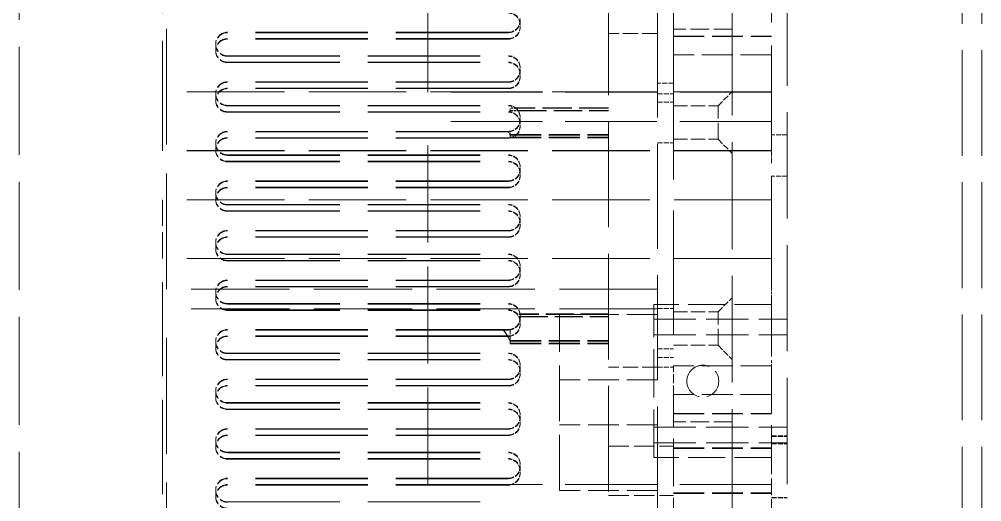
# Model space of a CAD drawing. Header units: millimetres. Extents: x 0 to 5945, y 0 to 4205.
# Drawn here: x 1811.3 to 1909.3, y 2492.9 to 2542 of the extents above; entities that cross this region are included whole.
import ezdxf

# ---------------------------------------------------------------- set-up
doc = ezdxf.new("R2010")
doc.units = ezdxf.units.MM
doc.header["$LTSCALE"] = 5
doc.linetypes.add('DASHED', pattern=[0.2067, 0.1654, -0.0413])
doc.layers.add('가려진 것(ISO)', color=2, linetype='DASHED', lineweight=18)

msp = doc.modelspace()

# ---------------------------------------------------------------- linework, layer by layer
at = {"layer": '가려진 것(ISO)', "ltscale": 13.033951}
for p, q in [((1907.276, 2366.457), (1907.276, 2824.457)), ((1909.276, 2366.457), (1909.276, 2824.457))]:
    msp.add_line(p, q, dxfattribs=at)
at = {"layer": '가려진 것(ISO)', "ltscale": 13.159168}
msp.add_line((1883.876, 2369.006), (1883.876, 2777.006), dxfattribs=at)
at = {"layer": '가려진 것(ISO)', "ltscale": 13.094662}
msp.add_line((1889.476, 2776.152), (1889.476, 2370.152), dxfattribs=at)
at = {"layer": '가려진 것(ISO)', "ltscale": 12.950622}
msp.add_line((1876.276, 2358.007), (1876.276, 2772.925), dxfattribs=at)
at = {"layer": '가려진 것(ISO)', "ltscale": 13.304306}
msp.add_line((1811.276, 2690.457), (1811.276, 2470.457), dxfattribs=at)
at = {"layer": '가려진 것(ISO)', "ltscale": 14.271892}
for p, q in [((1826.276, 2514.507), (1826.276, 2573.507)), ((1826.276, 2453.507), (1826.276, 2512.507))]:
    msp.add_line(p, q, dxfattribs=at)
at = {"layer": '가려진 것(ISO)', "ltscale": 11.933301}
for p, q in [((1852.876, 2534.625), (1852.876, 2571.624)), ((1852.876, 2494.625), (1852.876, 2531.624))]:
    msp.add_line(p, q, dxfattribs=at)
at = {"layer": '가려진 것(ISO)', "ltscale": 13.030156}
msp.add_line((1871.276, 2572.006), (1871.276, 2370.006), dxfattribs=at)
at = {"layer": '가려진 것(ISO)', "ltscale": 13.546073}
msp.add_line((1825.876, 2528.645), (1825.876, 2570.645), dxfattribs=at)
at = {"layer": '가려진 것(ISO)', "ltscale": 12.67056}
msp.add_line((1887.876, 2565.356), (1887.876, 2512.976), dxfattribs=at)
at = {"layer": '가려진 것(ISO)', "ltscale": 5.866061}
for p, q in [((1877.876, 2538.398), (1877.876, 2553.797)), ((1877.876, 2488.398), (1877.876, 2503.797))]:
    msp.add_line(p, q, dxfattribs=at)
at = {"layer": '가려진 것(ISO)', "ltscale": 0.095135}
for p, q in [((1862.276, 2541.906), (1862.276, 2542.156)), ((1862.276, 2541.256), (1862.276, 2541.506)), ((1862.276, 2536.856), (1862.276, 2537.106)), ((1862.276, 2536.206), (1862.276, 2536.456)), ((1862.276, 2531.806), (1862.276, 2532.056)), ((1862.276, 2531.156), (1862.276, 2531.406)), ((1862.276, 2526.756), (1862.276, 2527.006)), ((1862.276, 2526.106), (1862.276, 2526.356)), ((1862.276, 2521.706), (1862.276, 2521.956)), ((1862.276, 2521.056), (1862.276, 2521.306)), ((1862.276, 2516.656), (1862.276, 2516.906)), ((1862.276, 2516.006), (1862.276, 2516.256)), ((1862.276, 2511.606), (1862.276, 2511.856)), ((1862.276, 2510.956), (1862.276, 2511.206)), ((1862.276, 2506.556), (1862.276, 2506.806)), ((1862.276, 2505.906), (1862.276, 2506.156)), ((1862.276, 2501.506), (1862.276, 2501.756)), ((1862.276, 2500.856), (1862.276, 2501.106)), ((1862.276, 2496.456), (1862.276, 2496.706)), ((1862.276, 2495.806), (1862.276, 2496.056))]:
    msp.add_line(p, q, dxfattribs=at)
at = {"layer": '가려진 것(ISO)', "ltscale": 0.268471}
msp.add_line((1887.866, 2541.706), (1887.866, 2542.411), dxfattribs=at)
at = {"layer": '가려진 것(ISO)', "ltscale": 0.018678}
for p, q in [((1862.276, 2541.857), (1862.276, 2541.906)), ((1862.276, 2541.207), (1862.276, 2541.256)), ((1862.276, 2536.807), (1862.276, 2536.856)), ((1862.276, 2536.157), (1862.276, 2536.206)), ((1862.276, 2531.757), (1862.276, 2531.806)), ((1862.276, 2531.107), (1862.276, 2531.156)), ((1862.276, 2526.707), (1862.276, 2526.756)), ((1862.276, 2526.057), (1862.276, 2526.106)), ((1862.276, 2521.657), (1862.276, 2521.706)), ((1862.276, 2521.007), (1862.276, 2521.056)), ((1862.276, 2516.607), (1862.276, 2516.656)), ((1862.276, 2515.957), (1862.276, 2516.006)), ((1862.276, 2511.557), (1862.276, 2511.606)), ((1862.276, 2510.907), (1862.276, 2510.956)), ((1862.276, 2506.507), (1862.276, 2506.556)), ((1862.276, 2505.857), (1862.276, 2505.906)), ((1862.276, 2501.457), (1862.276, 2501.506)), ((1862.276, 2500.807), (1862.276, 2500.856)), ((1862.276, 2496.407), (1862.276, 2496.456)), ((1862.276, 2495.757), (1862.276, 2495.806))]:
    msp.add_line(p, q, dxfattribs=at)
at = {"layer": '가려진 것(ISO)', "ltscale": 0.003709}
for p, q in [((1887.876, 2541.706), (1887.866, 2541.706)), ((1887.876, 2539.343), (1887.866, 2539.343)), ((1887.876, 2539.343), (1887.866, 2539.343)), ((1887.876, 2539.307), (1887.866, 2539.307)), ((1887.876, 2539.294), (1887.866, 2539.294)), ((1887.876, 2538.614), (1887.866, 2538.614)), ((1887.876, 2536.636), (1887.866, 2536.636)), ((1887.876, 2536.187), (1887.866, 2536.187)), ((1887.876, 2536.139), (1887.866, 2536.139)), ((1887.876, 2536.139), (1887.866, 2536.139)), ((1887.876, 2535.943), (1887.866, 2535.943)), ((1887.876, 2535.329), (1887.866, 2535.329)), ((1887.876, 2534.664), (1887.866, 2534.664)), ((1887.876, 2532.375), (1887.866, 2532.375)), ((1887.876, 2532.374), (1887.866, 2532.374)), ((1887.876, 2531.71), (1887.866, 2531.71)), ((1887.876, 2531.709), (1887.866, 2531.709)), ((1887.876, 2530.758), (1887.866, 2530.758)), ((1887.876, 2530.757), (1887.866, 2530.757)), ((1887.876, 2530.093), (1887.866, 2530.093)), ((1887.876, 2530.093), (1887.866, 2530.093)), ((1887.876, 2530.093), (1887.866, 2530.093)), ((1887.876, 2530.092), (1887.866, 2530.092)), ((1887.876, 2528.55), (1887.866, 2528.55)), ((1887.876, 2528.419), (1887.866, 2528.419)), ((1887.876, 2528.302), (1887.866, 2528.302)), ((1887.876, 2528.294), (1887.866, 2528.294)), ((1887.876, 2528.12), (1887.866, 2528.12)), ((1887.876, 2528.058), (1887.866, 2528.058)), ((1887.876, 2527.601), (1887.866, 2527.601)), ((1887.876, 2527.366), (1887.866, 2527.366)), ((1887.876, 2524.559), (1887.866, 2524.559)), ((1887.876, 2524.557), (1887.866, 2524.557)), ((1887.876, 2523.894), (1887.866, 2523.894)), ((1887.876, 2523.894), (1887.866, 2523.894)), ((1887.876, 2523.893), (1887.866, 2523.893)), ((1887.876, 2523.893), (1887.866, 2523.893)), ((1887.876, 2522.35), (1887.866, 2522.35)), ((1887.876, 2522.22), (1887.866, 2522.22)), ((1887.876, 2522.103), (1887.866, 2522.103)), ((1887.876, 2522.095), (1887.866, 2522.095)), ((1887.876, 2521.921), (1887.866, 2521.921)), ((1887.876, 2521.859), (1887.866, 2521.859)), ((1887.876, 2521.402), (1887.866, 2521.402)), ((1887.876, 2521.166), (1887.866, 2521.166)), ((1887.876, 2520.79), (1887.866, 2520.79)), ((1887.876, 2520.191), (1887.866, 2520.191)), ((1887.876, 2520.097), (1887.866, 2520.097)), ((1887.876, 2517.062), (1887.866, 2517.062)), ((1887.876, 2516.969), (1887.866, 2516.969)), ((1887.876, 2516.369), (1887.866, 2516.369)), ((1887.876, 2516.178), (1887.866, 2516.178)), ((1887.876, 2515.505), (1887.866, 2515.505)), ((1887.876, 2515.052), (1887.866, 2515.052)), ((1887.876, 2514.87), (1887.866, 2514.87)), ((1887.876, 2514.494), (1887.866, 2514.494)), ((1887.876, 2514.101), (1887.866, 2514.101)), ((1887.876, 2513.675), (1887.866, 2513.675)), ((1887.876, 2513.326), (1887.866, 2513.326)), ((1887.876, 2513.144), (1887.866, 2513.144)), ((1887.876, 2512.689), (1887.866, 2512.689)), ((1887.876, 2511.988), (1887.866, 2511.988)), ((1887.876, 2511.516), (1887.866, 2511.516)), ((1887.876, 2511.514), (1887.866, 2511.514)), ((1887.876, 2510.851), (1887.866, 2510.851)), ((1887.876, 2510.851), (1887.866, 2510.851)), ((1887.876, 2510.85), (1887.866, 2510.85)), ((1887.876, 2510.85), (1887.866, 2510.85)), ((1887.876, 2510.089), (1887.866, 2510.089)), ((1887.876, 2509.424), (1887.866, 2509.424)), ((1887.876, 2509.364), (1887.866, 2509.364)), ((1887.876, 2509.08), (1887.866, 2509.08)), ((1887.876, 2508.508), (1887.866, 2508.508)), ((1887.876, 2508.387), (1887.866, 2508.387)), ((1887.876, 2507.645), (1887.866, 2507.645)), ((1887.876, 2507.249), (1887.866, 2507.249)), ((1887.876, 2507.248), (1887.866, 2507.248)), ((1887.876, 2506.584), (1887.866, 2506.584)), ((1887.876, 2506.583), (1887.866, 2506.583)), ((1887.876, 2504.695), (1887.866, 2504.695)), ((1887.876, 2504.326), (1887.866, 2504.326)), ((1887.876, 2503.999), (1887.866, 2503.999)), ((1887.876, 2503.306), (1887.866, 2503.306))]:
    msp.add_line(p, q, dxfattribs=at)
at = {"layer": '가려진 것(ISO)', "ltscale": 13.836478}
for p, q in [((1861.076, 2540.706), (1832.476, 2540.706)), ((1861.076, 2540.657), (1832.476, 2540.657)), ((1861.076, 2540.056), (1832.476, 2540.056)), ((1861.076, 2540.007), (1832.476, 2540.007)), ((1832.476, 2538.306), (1861.076, 2538.306)), ((1832.476, 2538.257), (1861.076, 2538.257)), ((1832.476, 2537.656), (1861.076, 2537.656)), ((1832.476, 2537.607), (1861.076, 2537.607)), ((1861.076, 2535.656), (1832.476, 2535.656)), ((1861.076, 2535.607), (1832.476, 2535.607)), ((1861.076, 2535.006), (1832.476, 2535.006)), ((1861.076, 2534.957), (1832.476, 2534.957)), ((1832.476, 2533.256), (1861.076, 2533.256)), ((1832.476, 2533.207), (1861.076, 2533.207)), ((1832.476, 2532.606), (1861.076, 2532.606)), ((1832.476, 2532.557), (1861.076, 2532.557)), ((1861.076, 2530.606), (1832.476, 2530.606)), ((1861.076, 2530.557), (1832.476, 2530.557)), ((1861.076, 2529.956), (1832.476, 2529.956)), ((1861.076, 2529.907), (1832.476, 2529.907)), ((1832.476, 2528.206), (1861.076, 2528.206)), ((1832.476, 2528.157), (1861.076, 2528.157)), ((1832.476, 2527.556), (1861.076, 2527.556)), ((1832.476, 2527.507), (1861.076, 2527.507)), ((1861.076, 2525.556), (1832.476, 2525.556)), ((1861.076, 2525.507), (1832.476, 2525.507)), ((1861.076, 2524.906), (1832.476, 2524.906)), ((1861.076, 2524.857), (1832.476, 2524.857)), ((1832.476, 2523.156), (1861.076, 2523.156)), ((1832.476, 2523.107), (1861.076, 2523.107)), ((1832.476, 2522.506), (1861.076, 2522.506)), ((1832.476, 2522.457), (1861.076, 2522.457)), ((1861.076, 2520.506), (1832.476, 2520.506)), ((1861.076, 2520.457), (1832.476, 2520.457)), ((1861.076, 2519.856), (1832.476, 2519.856)), ((1861.076, 2519.807), (1832.476, 2519.807)), ((1832.476, 2518.106), (1861.076, 2518.106)), ((1832.476, 2518.057), (1861.076, 2518.057)), ((1832.476, 2517.456), (1861.076, 2517.456)), ((1832.476, 2517.407), (1861.076, 2517.407)), ((1861.076, 2515.456), (1832.476, 2515.456)), ((1861.076, 2515.407), (1832.476, 2515.407)), ((1861.076, 2514.806), (1832.476, 2514.806)), ((1861.076, 2514.757), (1832.476, 2514.757)), ((1832.476, 2513.056), (1861.076, 2513.056)), ((1832.476, 2513.007), (1861.076, 2513.007)), ((1832.476, 2512.406), (1861.076, 2512.406)), ((1832.476, 2512.357), (1861.076, 2512.357)), ((1861.076, 2510.406), (1832.476, 2510.406)), ((1861.076, 2510.357), (1832.476, 2510.357)), ((1861.076, 2509.756), (1832.476, 2509.756)), ((1861.076, 2509.707), (1832.476, 2509.707)), ((1832.476, 2508.006), (1861.076, 2508.006)), ((1832.476, 2507.957), (1861.076, 2507.957)), ((1832.476, 2507.356), (1861.076, 2507.356)), ((1832.476, 2507.307), (1861.076, 2507.307)), ((1861.076, 2505.356), (1832.476, 2505.356)), ((1861.076, 2505.307), (1832.476, 2505.307)), ((1861.076, 2504.706), (1832.476, 2504.706)), ((1861.076, 2504.657), (1832.476, 2504.657)), ((1832.476, 2502.956), (1861.076, 2502.956)), ((1832.476, 2502.907), (1861.076, 2502.907)), ((1832.476, 2502.306), (1861.076, 2502.306)), ((1832.476, 2502.257), (1861.076, 2502.257)), ((1861.076, 2500.306), (1832.476, 2500.306)), ((1861.076, 2500.257), (1832.476, 2500.257)), ((1861.076, 2499.656), (1832.476, 2499.656)), ((1861.076, 2499.607), (1832.476, 2499.607)), ((1832.476, 2497.906), (1861.076, 2497.906)), ((1832.476, 2497.857), (1861.076, 2497.857)), ((1832.476, 2497.256), (1861.076, 2497.256)), ((1832.476, 2497.207), (1861.076, 2497.207)), ((1861.076, 2495.256), (1832.476, 2495.256)), ((1861.076, 2495.207), (1832.476, 2495.207)), ((1861.076, 2494.606), (1832.476, 2494.606)), ((1861.076, 2494.557), (1832.476, 2494.557)), ((1832.476, 2492.856), (1861.076, 2492.856))]:
    msp.add_line(p, q, dxfattribs=at)
at = {"layer": '가려진 것(ISO)', "ltscale": 1.904597}
for p, q in [((1876.276, 2540.565), (1871.276, 2540.565)), ((1876.276, 2540.565), (1871.276, 2540.565)), ((1876.276, 2540.564), (1871.276, 2540.564)), ((1876.276, 2506.564), (1871.276, 2506.564)), ((1876.276, 2506.564), (1871.276, 2506.564)), ((1876.276, 2506.564), (1871.276, 2506.564))]:
    msp.add_line(p, q, dxfattribs=at)
at = {"layer": '가려진 것(ISO)', "ltscale": 2.285536}
for p, q in [((1883.876, 2541.006), (1877.876, 2541.006)), ((1883.876, 2541.006), (1877.876, 2541.006)), ((1883.876, 2541.006), (1877.876, 2541.006)), ((1883.876, 2501.006), (1877.876, 2501.006)), ((1883.876, 2501.006), (1877.876, 2501.006)), ((1883.876, 2501.006), (1877.876, 2501.006))]:
    msp.add_line(p, q, dxfattribs=at)
at = {"layer": '가려진 것(ISO)', "ltscale": 3.809293}
for p, q in [((1877.876, 2540.316), (1887.876, 2540.316)), ((1877.876, 2540.266), (1887.876, 2540.266)), ((1887.876, 2538.398), (1877.876, 2538.398)), ((1887.876, 2538.393), (1877.876, 2538.393)), ((1861.276, 2530.277), (1871.276, 2530.277)), ((1861.276, 2530.228), (1871.276, 2530.228)), ((1861.276, 2530.006), (1871.276, 2530.006)), ((1861.276, 2529.957), (1871.276, 2529.957)), ((1876.276, 2511.956), (1866.276, 2511.956)), ((1861.276, 2509.277), (1871.276, 2509.277)), ((1861.276, 2509.228), (1871.276, 2509.228)), ((1861.276, 2509.006), (1871.276, 2509.006)), ((1861.276, 2508.957), (1871.276, 2508.957)), ((1887.876, 2506.697), (1877.876, 2506.697)), ((1887.876, 2506.696), (1877.876, 2506.696)), ((1876.276, 2505.271), (1866.276, 2505.271)), ((1887.876, 2503.797), (1877.876, 2503.797)), ((1887.876, 2503.796), (1877.876, 2503.796)), ((1887.876, 2503.796), (1877.876, 2503.796)), ((1887.876, 2503.792), (1877.876, 2503.792)), ((1877.876, 2501.856), (1887.876, 2501.856)), ((1877.876, 2501.806), (1887.876, 2501.806)), ((1876.276, 2500.691), (1866.276, 2500.691)), ((1877.876, 2498.344), (1887.876, 2498.344)), ((1877.876, 2498.294), (1887.876, 2498.294)), ((1876.276, 2494.007), (1866.276, 2494.007)), ((1877.876, 2493.765), (1887.876, 2493.765)), ((1877.876, 2493.715), (1887.876, 2493.715))]:
    msp.add_line(p, q, dxfattribs=at)
at = {"layer": '가려진 것(ISO)', "ltscale": 0.013497}
msp.add_line((1887.866, 2539.307), (1887.866, 2539.343), dxfattribs=at)
at = {"layer": '가려진 것(ISO)', "ltscale": 6.856503}
msp.add_line((1877.876, 2538.393), (1877.876, 2538.398), dxfattribs=at)
at = {"layer": '가려진 것(ISO)', "ltscale": 15.334304}
msp.add_line((1877.876, 2538.393), (1877.876, 2506.697), dxfattribs=at)
at = {"layer": '가려진 것(ISO)', "ltscale": 0.609403}
for p, q in [((1877.876, 2535.507), (1876.276, 2535.507)), ((1877.876, 2535.507), (1876.276, 2535.507)), ((1877.876, 2535.506), (1876.276, 2535.506)), ((1876.276, 2534.445), (1877.876, 2534.445)), ((1876.276, 2534.445), (1877.876, 2534.445)), ((1876.276, 2533.569), (1877.876, 2533.569)), ((1876.276, 2533.568), (1877.876, 2533.568)), ((1876.276, 2529.446), (1877.876, 2529.446)), ((1876.276, 2529.445), (1877.876, 2529.445)), ((1889.476, 2530.25), (1887.876, 2530.25)), ((1889.476, 2526.05), (1887.876, 2526.05)), ((1876.276, 2512.568), (1877.876, 2512.568)), ((1876.276, 2512.567), (1877.876, 2512.567)), ((1876.276, 2508.445), (1877.876, 2508.445)), ((1876.276, 2508.445), (1877.876, 2508.445)), ((1876.276, 2508.444), (1877.876, 2508.444)), ((1876.276, 2507.568), (1877.876, 2507.568)), ((1876.276, 2507.568), (1877.876, 2507.568)), ((1876.276, 2506.564), (1877.876, 2506.564)), ((1876.276, 2506.564), (1877.876, 2506.564)), ((1876.276, 2506.564), (1877.876, 2506.564)), ((1887.876, 2499.568), (1889.476, 2499.568)), ((1887.876, 2499.564), (1889.476, 2499.564)), ((1887.876, 2499.545), (1889.476, 2499.545)), ((1887.876, 2499.541), (1889.476, 2499.541)), ((1887.876, 2499.518), (1889.476, 2499.518)), ((1887.876, 2499.514), (1889.476, 2499.514)), ((1887.876, 2498.805), (1889.476, 2498.805)), ((1887.876, 2498.755), (1889.476, 2498.755)), ((1887.876, 2493.305), (1889.476, 2493.305)), ((1887.876, 2493.255), (1889.476, 2493.255))]:
    msp.add_line(p, q, dxfattribs=at)
at = {"layer": '가려진 것(ISO)', "ltscale": 0.302429}
msp.add_line((1887.866, 2536.139), (1887.866, 2536.139), dxfattribs=at)
at = {"layer": '가려진 것(ISO)', "ltscale": 0.253036}
for p, q in [((1887.866, 2534.664), (1887.866, 2535.329)), ((1887.866, 2531.71), (1887.866, 2532.375))]:
    msp.add_line(p, q, dxfattribs=at)
at = {"layer": '가려진 것(ISO)', "ltscale": 11.998065}
for p, q in [((1887.876, 2534.626), (1825.876, 2534.626)), ((1887.876, 2528.645), (1825.876, 2528.645)), ((1887.876, 2528.628), (1825.876, 2528.628)), ((1887.876, 2523.643), (1825.876, 2523.643)), ((1887.876, 2523.626), (1825.876, 2523.626)), ((1887.876, 2517.645), (1825.876, 2517.645))]:
    msp.add_line(p, q, dxfattribs=at)
at = {"layer": '가려진 것(ISO)', "ltscale": 11.288502}
for p, q in [((1887.876, 2534.625), (1852.876, 2534.625)), ((1887.876, 2534.619), (1852.876, 2534.619)), ((1887.876, 2534.619), (1852.876, 2534.619)), ((1887.876, 2534.612), (1852.876, 2534.612)), ((1887.876, 2534.612), (1852.876, 2534.612)), ((1887.876, 2534.606), (1852.876, 2534.606)), ((1887.876, 2534.606), (1852.876, 2534.606)), ((1887.876, 2534.6), (1852.876, 2534.6)), ((1887.876, 2531.624), (1852.876, 2531.624)), ((1887.876, 2531.618), (1852.876, 2531.618)), ((1887.876, 2531.618), (1852.876, 2531.618)), ((1887.876, 2531.612), (1852.876, 2531.612)), ((1887.876, 2531.611), (1852.876, 2531.611)), ((1887.876, 2531.605), (1852.876, 2531.605)), ((1887.876, 2531.605), (1852.876, 2531.605)), ((1887.876, 2531.599), (1852.876, 2531.599)), ((1887.876, 2494.625), (1852.876, 2494.625)), ((1887.876, 2494.619), (1852.876, 2494.619)), ((1887.876, 2494.619), (1852.876, 2494.619)), ((1887.876, 2494.612), (1852.876, 2494.612)), ((1887.876, 2494.612), (1852.876, 2494.612)), ((1887.876, 2494.606), (1852.876, 2494.606)), ((1887.876, 2494.606), (1852.876, 2494.606)), ((1887.876, 2494.6), (1852.876, 2494.6))]:
    msp.add_line(p, q, dxfattribs=at)
at = {"layer": '가려진 것(ISO)', "ltscale": 7.618649}
for p, q in [((1852.876, 2534.619), (1852.876, 2534.625)), ((1852.876, 2534.612), (1852.876, 2534.619)), ((1852.876, 2534.606), (1852.876, 2534.612)), ((1852.876, 2534.6), (1852.876, 2534.606)), ((1852.876, 2494.619), (1852.876, 2494.625)), ((1852.876, 2494.612), (1852.876, 2494.619)), ((1852.876, 2494.606), (1852.876, 2494.612)), ((1852.876, 2494.6), (1852.876, 2494.606))]:
    msp.add_line(p, q, dxfattribs=at)
at = {"layer": '가려진 것(ISO)', "ltscale": 1.66449e-05}
for p, q in [((1852.876, 2534.619), (1852.876, 2534.619)), ((1852.876, 2534.612), (1852.876, 2534.612)), ((1852.876, 2534.606), (1852.876, 2534.606)), ((1852.876, 2494.619), (1852.876, 2494.619)), ((1852.876, 2494.612), (1852.876, 2494.612)), ((1852.876, 2494.606), (1852.876, 2494.606))]:
    msp.add_line(p, q, dxfattribs=at)
at = {"layer": '가려진 것(ISO)', "ltscale": 0.781058}
for p, q in [((1882.426, 2533.206), (1883.876, 2534.656)), ((1882.426, 2533.206), (1883.876, 2534.656)), ((1882.426, 2533.206), (1883.876, 2534.656)), ((1882.426, 2529.806), (1883.876, 2528.356)), ((1882.426, 2529.806), (1883.876, 2528.356)), ((1882.426, 2529.806), (1883.876, 2528.356)), ((1882.426, 2512.206), (1883.876, 2513.656)), ((1882.426, 2512.206), (1883.876, 2513.656)), ((1882.426, 2512.206), (1883.876, 2513.656)), ((1882.426, 2508.806), (1883.876, 2507.356)), ((1882.426, 2508.806), (1883.876, 2507.356)), ((1882.426, 2508.806), (1883.876, 2507.356))]:
    msp.add_line(p, q, dxfattribs=at)
at = {"layer": '가려진 것(ISO)', "ltscale": 1.188406}
for p, q in [((1887.866, 2534.663), (1887.866, 2534.664)), ((1887.866, 2531.709), (1887.866, 2531.71))]:
    msp.add_line(p, q, dxfattribs=at)
at = {"layer": '가려진 것(ISO)', "ltscale": 0.060065}
for p, q in [((1861.195, 2532.6), (1861.276, 2532.736)), ((1861.195, 2532.551), (1861.276, 2532.687))]:
    msp.add_line(p, q, dxfattribs=at)
at = {"layer": '가려진 것(ISO)', "ltscale": 0.202995}
for p, q in [((1861.81, 2533.006), (1861.276, 2533.006)), ((1861.81, 2532.957), (1861.276, 2532.957))]:
    msp.add_line(p, q, dxfattribs=at)
at = {"layer": '가려진 것(ISO)', "ltscale": 0.436399}
msp.add_line((1861.276, 2532.59), (1861.276, 2533.006), dxfattribs=at)
at = {"layer": '가려진 것(ISO)', "ltscale": 0.300492}
for p, q in [((1861.276, 2532.736), (1862.066, 2532.736)), ((1861.276, 2532.687), (1862.066, 2532.687))]:
    msp.add_line(p, q, dxfattribs=at)
at = {"layer": '가려진 것(ISO)', "ltscale": 0.027766}
msp.add_line((1861.276, 2532.54), (1861.276, 2532.59), dxfattribs=at)
at = {"layer": '가려진 것(ISO)', "ltscale": 3.606198}
for p, q in [((1871.276, 2533.006), (1861.81, 2533.006)), ((1871.276, 2532.957), (1861.81, 2532.957))]:
    msp.add_line(p, q, dxfattribs=at)
at = {"layer": '가려진 것(ISO)', "ltscale": 3.508702}
for p, q in [((1862.066, 2532.736), (1871.276, 2532.736)), ((1862.066, 2532.687), (1871.276, 2532.687))]:
    msp.add_line(p, q, dxfattribs=at)
at = {"layer": '가려진 것(ISO)', "ltscale": 1.733174}
for p, q in [((1877.876, 2533.206), (1882.426, 2533.206)), ((1877.876, 2533.206), (1882.426, 2533.206)), ((1877.876, 2533.206), (1882.426, 2533.206)), ((1877.876, 2529.806), (1882.426, 2529.806)), ((1877.876, 2529.806), (1882.426, 2529.806)), ((1877.876, 2529.806), (1882.426, 2529.806)), ((1877.876, 2512.206), (1882.426, 2512.206)), ((1877.876, 2512.206), (1882.426, 2512.206)), ((1877.876, 2512.206), (1882.426, 2512.206)), ((1877.876, 2508.806), (1882.426, 2508.806)), ((1877.876, 2508.806), (1882.426, 2508.806)), ((1877.876, 2508.806), (1882.426, 2508.806))]:
    msp.add_line(p, q, dxfattribs=at)
at = {"layer": '가려진 것(ISO)', "ltscale": 2.034385}
for p, q in [((1882.426, 2529.806), (1882.426, 2533.206)), ((1882.426, 2508.806), (1882.426, 2512.206))]:
    msp.add_line(p, q, dxfattribs=at)
at = {"layer": '가려진 것(ISO)', "ltscale": 0.146336}
for p, q in [((1861.078, 2530.606), (1861.276, 2530.277)), ((1861.078, 2530.557), (1861.276, 2530.228))]:
    msp.add_line(p, q, dxfattribs=at)
at = {"layer": '가려진 것(ISO)', "ltscale": 0.537716}
msp.add_line((1861.276, 2530.006), (1861.276, 2530.623), dxfattribs=at)
at = {"layer": '가려진 것(ISO)', "ltscale": 0.504629}
for p, q in [((1887.866, 2529.433), (1887.866, 2530.758)), ((1887.866, 2523.234), (1887.866, 2524.559))]:
    msp.add_line(p, q, dxfattribs=at)
at = {"layer": '가려진 것(ISO)', "ltscale": 0.146796}
for p, q in [((1861.276, 2529.957), (1861.276, 2530.006)), ((1861.276, 2508.957), (1861.276, 2509.006))]:
    msp.add_line(p, q, dxfattribs=at)
at = {"layer": '가려진 것(ISO)', "ltscale": 0.015607}
for p, q in [((1882.426, 2529.806), (1882.426, 2529.806)), ((1882.426, 2508.806), (1882.426, 2508.806))]:
    msp.add_line(p, q, dxfattribs=at)
at = {"layer": '가려진 것(ISO)', "ltscale": 13.546129}
msp.add_line((1825.876, 2528.628), (1825.876, 2528.645), dxfattribs=at)
at = {"layer": '가려진 것(ISO)', "ltscale": 3.232224}
msp.add_line((1825.876, 2517.645), (1825.876, 2523.643), dxfattribs=at)
at = {"layer": '가려진 것(ISO)', "ltscale": 11.610933}
msp.add_line((1825.876, 2481.645), (1825.876, 2517.645), dxfattribs=at)
at = {"layer": '가려진 것(ISO)', "ltscale": 2.009916}
for p, q in [((1887.866, 2514.494), (1887.866, 2516.178)), ((1887.866, 2511.988), (1887.866, 2513.675))]:
    msp.add_line(p, q, dxfattribs=at)
at = {"layer": '가려진 것(ISO)', "ltscale": 12.094824}
for p, q in [((1876.276, 2514.507), (1826.276, 2514.507)), ((1876.276, 2512.507), (1826.276, 2512.507))]:
    msp.add_line(p, q, dxfattribs=at)
at = {"layer": '가려진 것(ISO)', "ltscale": 0.31169}
msp.add_line((1887.866, 2513.675), (1887.866, 2514.494), dxfattribs=at)
at = {"layer": '가려진 것(ISO)', "ltscale": 4.571172}
for p, q in [((1887.876, 2512.976), (1875.876, 2512.976)), ((1887.876, 2512.971), (1875.876, 2512.971)), ((1887.876, 2497.357), (1875.876, 2497.357)), ((1887.876, 2497.352), (1875.876, 2497.352))]:
    msp.add_line(p, q, dxfattribs=at)
at = {"layer": '가려진 것(ISO)', "ltscale": 0.013309}
for p, q in [((1875.876, 2512.941), (1875.876, 2512.976)), ((1887.876, 2512.976), (1887.876, 2512.941))]:
    msp.add_line(p, q, dxfattribs=at)
at = {"layer": '가려진 것(ISO)', "ltscale": 5.936498}
for p, q in [((1875.876, 2497.357), (1875.876, 2512.941)), ((1887.876, 2512.941), (1887.876, 2497.357))]:
    msp.add_line(p, q, dxfattribs=at)
at = {"layer": '가려진 것(ISO)', "ltscale": 0.112719}
for p, q in [((1862.267, 2512.006), (1861.971, 2512.006)), ((1862.267, 2511.957), (1861.971, 2511.957))]:
    msp.add_line(p, q, dxfattribs=at)
at = {"layer": '가려진 것(ISO)', "ltscale": 3.431939}
for p, q in [((1871.276, 2512.006), (1862.267, 2512.006)), ((1871.276, 2511.957), (1862.267, 2511.957))]:
    msp.add_line(p, q, dxfattribs=at)
at = {"layer": '가려진 것(ISO)', "ltscale": 6.837456}
msp.add_line((1866.276, 2494.007), (1866.276, 2511.956), dxfattribs=at)
at = {"layer": '가려진 것(ISO)', "ltscale": 0.046808}
for p, q in [((1862.153, 2511.736), (1862.276, 2511.736)), ((1862.153, 2511.687), (1862.276, 2511.687))]:
    msp.add_line(p, q, dxfattribs=at)
at = {"layer": '가려진 것(ISO)', "ltscale": 3.428354}
for p, q in [((1862.276, 2511.736), (1871.276, 2511.736)), ((1862.276, 2511.687), (1871.276, 2511.687))]:
    msp.add_line(p, q, dxfattribs=at)
at = {"layer": '가려진 것(ISO)', "ltscale": 5.180675}
for p, q in [((1875.876, 2511.455), (1889.476, 2511.455)), ((1875.876, 2511.452), (1889.476, 2511.452)), ((1875.876, 2509.855), (1889.476, 2509.855)), ((1875.876, 2509.852), (1889.476, 2509.852)), ((1875.876, 2500.455), (1889.476, 2500.455)), ((1875.876, 2500.453), (1889.476, 2500.453)), ((1875.876, 2498.855), (1889.476, 2498.855)), ((1875.876, 2498.852), (1889.476, 2498.852))]:
    msp.add_line(p, q, dxfattribs=at)
at = {"layer": '가려진 것(ISO)', "ltscale": 0.490738}
msp.add_line((1887.866, 2510.227), (1887.866, 2511.516), dxfattribs=at)
at = {"layer": '가려진 것(ISO)', "ltscale": 0.501868}
for p, q in [((1860.598, 2510.406), (1861.276, 2509.277)), ((1860.598, 2510.357), (1861.276, 2509.228))]:
    msp.add_line(p, q, dxfattribs=at)
at = {"layer": '가려진 것(ISO)', "ltscale": 0.865751}
msp.add_line((1861.276, 2509.006), (1861.276, 2510.423), dxfattribs=at)
at = {"layer": '가려진 것(ISO)', "ltscale": 0.446687}
msp.add_line((1887.866, 2507.645), (1887.866, 2508.387), dxfattribs=at)
at = {"layer": '가려진 것(ISO)', "ltscale": 0.433628}
msp.add_line((1887.866, 2506.111), (1887.866, 2507.249), dxfattribs=at)
at = {"layer": '가려진 것(ISO)', "ltscale": 1.10435}
msp.add_line((1877.876, 2503.797), (1877.876, 2506.697), dxfattribs=at)
at = {"layer": '가려진 것(ISO)', "ltscale": 1.936099}
for p, q in [((1879.255, 2505.143), (1879.255, 2505.149)), ((1882.497, 2505.143), (1882.497, 2505.149))]:
    msp.add_line(p, q, dxfattribs=at)
at = {"layer": '가려진 것(ISO)', "ltscale": 2.5141}
for p, q in [((1871.276, 2498.507), (1877.876, 2498.507)), ((1871.276, 2493.507), (1877.876, 2493.507)), ((1871.276, 2493.507), (1877.876, 2493.507))]:
    msp.add_line(p, q, dxfattribs=at)
at = {"layer": '가려진 것(ISO)', "ltscale": 6.051197}
msp.add_line((1875.876, 2497.352), (1875.876, 2497.357), dxfattribs=at)
at = {"layer": '가려진 것(ISO)', "ltscale": 0.759902}
msp.add_line((1887.876, 2497.357), (1887.876, 2497.356), dxfattribs=at)
at = {"layer": '가려진 것(ISO)', "ltscale": 2.049389}
msp.add_line((1887.876, 2497.356), (1887.876, 2491.976), dxfattribs=at)
at = {"layer": '가려진 것(ISO)', "ltscale": 0.717954}
for centre, start, end in [((1861.076, 2541.506), 0, 90), ((1861.076, 2541.457), 0, 90), ((1861.076, 2541.906), 270, 0), ((1861.076, 2541.857), 270, 0), ((1861.076, 2541.256), 270, 0), ((1861.076, 2541.207), 270, 0), ((1861.076, 2537.106), 0, 90), ((1861.076, 2537.057), 0, 90), ((1861.076, 2536.456), 0, 90), ((1861.076, 2536.407), 0, 90), ((1861.076, 2536.856), 270, 0), ((1861.076, 2536.807), 270, 0), ((1861.076, 2536.206), 270, 0), ((1861.076, 2536.157), 270, 0), ((1861.076, 2532.056), 0, 90), ((1861.076, 2532.007), 0, 90), ((1861.076, 2531.406), 0, 90), ((1861.076, 2531.357), 0, 90), ((1861.076, 2531.806), 270, 0), ((1861.076, 2531.757), 270, 0), ((1861.076, 2531.156), 270, 0), ((1861.076, 2531.107), 270, 0), ((1861.076, 2527.006), 0, 90), ((1861.076, 2526.957), 0, 90), ((1861.076, 2526.356), 0, 90), ((1861.076, 2526.307), 0, 90), ((1861.076, 2526.756), 270, 0), ((1861.076, 2526.707), 270, 0), ((1861.076, 2526.106), 270, 0), ((1861.076, 2526.057), 270, 0), ((1861.076, 2521.956), 0, 90), ((1861.076, 2521.907), 0, 90), ((1861.076, 2521.306), 0, 90), ((1861.076, 2521.257), 0, 90), ((1861.076, 2521.706), 270, 0), ((1861.076, 2521.657), 270, 0), ((1861.076, 2521.056), 270, 0), ((1861.076, 2521.007), 270, 0), ((1861.076, 2516.906), 0, 90), ((1861.076, 2516.857), 0, 90), ((1861.076, 2516.256), 0, 90), ((1861.076, 2516.207), 0, 90), ((1861.076, 2516.656), 270, 0), ((1861.076, 2516.607), 270, 0), ((1861.076, 2516.006), 270, 0), ((1861.076, 2515.957), 270, 0), ((1861.076, 2511.856), 0, 90), ((1861.076, 2511.807), 0, 90), ((1861.076, 2511.206), 0, 90), ((1861.076, 2511.157), 0, 90), ((1861.076, 2511.606), 270, 0), ((1861.076, 2511.557), 270, 0), ((1861.076, 2510.956), 270, 0), ((1861.076, 2510.907), 270, 0), ((1861.076, 2506.806), 0, 90), ((1861.076, 2506.757), 0, 90), ((1861.076, 2506.156), 0, 90), ((1861.076, 2506.107), 0, 90), ((1861.076, 2506.556), 270, 0), ((1861.076, 2506.507), 270, 0), ((1861.076, 2505.906), 270, 0), ((1861.076, 2505.857), 270, 0), ((1861.076, 2501.756), 0, 90), ((1861.076, 2501.707), 0, 90), ((1861.076, 2501.106), 0, 90), ((1861.076, 2501.057), 0, 90), ((1861.076, 2501.506), 270, 0), ((1861.076, 2501.457), 270, 0), ((1861.076, 2500.856), 270, 0), ((1861.076, 2500.807), 270, 0), ((1861.076, 2496.706), 0, 90), ((1861.076, 2496.657), 0, 90), ((1861.076, 2496.056), 0, 90), ((1861.076, 2496.007), 0, 90), ((1861.076, 2496.456), 270, 0), ((1861.076, 2496.407), 270, 0), ((1861.076, 2495.806), 270, 0), ((1861.076, 2495.757), 270, 0)]:
    msp.add_arc(centre, 1.2, start, end, dxfattribs=at)
at = {"layer": '가려진 것(ISO)', "ltscale": 1.436007}
for centre in [(1832.476, 2539.506), (1832.476, 2539.457), (1832.476, 2538.856), (1832.476, 2538.807), (1832.476, 2534.456), (1832.476, 2534.407), (1832.476, 2533.806), (1832.476, 2533.757), (1832.476, 2529.406), (1832.476, 2529.357), (1832.476, 2528.756), (1832.476, 2528.707), (1832.476, 2524.356), (1832.476, 2524.307), (1832.476, 2523.706), (1832.476, 2523.657), (1832.476, 2519.306), (1832.476, 2519.257), (1832.476, 2518.656), (1832.476, 2518.607), (1832.476, 2514.256), (1832.476, 2514.207), (1832.476, 2513.606), (1832.476, 2513.557), (1832.476, 2509.206), (1832.476, 2509.157), (1832.476, 2508.556), (1832.476, 2508.507), (1832.476, 2504.156), (1832.476, 2504.107), (1832.476, 2503.506), (1832.476, 2503.457), (1832.476, 2499.106), (1832.476, 2499.057), (1832.476, 2498.456), (1832.476, 2498.407), (1832.476, 2494.056), (1832.476, 2494.007), (1832.476, 2493.406), (1832.476, 2493.357)]:
    msp.add_arc(centre, 1.2, 90, 270, dxfattribs=at)
at = {"layer": '가려진 것(ISO)', "ltscale": 3.879783}
for centre in [(1880.876, 2505.149), (1880.876, 2505.143)]:
    msp.add_ellipse(centre, major_axis=(-1.621, 0), ratio=0.999999, dxfattribs=at)
at = {"layer": '가려진 것(ISO)', "ltscale": 0.939364}
msp.add_open_spline([(1887.866, 2537.626), (1887.866, 2537.772), (1887.866, 2537.918), (1887.866, 2538.194), (1887.866, 2538.322), (1887.866, 2538.678), (1887.866, 2538.837), (1887.866, 2539.054), (1887.866, 2539.146), (1887.866, 2539.277), (1887.866, 2539.307), (1887.866, 2539.307)], degree=3, knots=[-0.1956771, -0.1956771, -0.1956771, -0.1956771, -0.1703816, -0.1703816, -0.1469804, -0.1469804, -0.1025862, -0.1025862, -0.0530656, -0.0530656, 0, 0, 0, 0], dxfattribs=at)
at = {"layer": '가려진 것(ISO)', "ltscale": 0.584827}
msp.add_open_spline([(1887.866, 2536.139), (1887.866, 2536.359), (1887.866, 2536.592), (1887.866, 2536.992), (1887.866, 2537.258), (1887.866, 2537.626)], degree=3, knots=[-0.2758166, -0.2758166, -0.2758166, -0.2758166, -0.1102977, -0.1102977, 0, 0, 0, 0], dxfattribs=at)
at = {"layer": '가려진 것(ISO)', "ltscale": 0.288545}
msp.add_open_spline([(1887.866, 2535.943), (1887.866, 2535.943), (1887.866, 2535.955), (1887.866, 2536.009), (1887.866, 2536.047), (1887.866, 2536.113), (1887.866, 2536.126), (1887.866, 2536.139)], degree=3, knots=[-0.13410391, -0.13410391, -0.13410391, -0.13410391, -0.11308547, -0.11308547, -0.0936601, -0.0936601, -0.0893, -0.0893, -0.0893, -0.0893], dxfattribs=at)
at = {"layer": '가려진 것(ISO)', "ltscale": 0.398853}
msp.add_open_spline([(1887.866, 2534.448), (1887.866, 2534.534), (1887.866, 2534.589), (1887.866, 2534.634), (1887.866, 2534.663), (1887.866, 2534.663)], degree=3, knots=[-0.2817589, -0.2817589, -0.2817589, -0.2817589, -0.098337, -0.098337, 0, 0, 0, 0], dxfattribs=at)
at = {"layer": '가려진 것(ISO)', "ltscale": 0.403481}
msp.add_open_spline([(1887.866, 2533.52), (1887.866, 2533.646), (1887.866, 2533.774), (1887.866, 2533.984), (1887.866, 2534.103), (1887.866, 2534.311), (1887.866, 2534.387), (1887.866, 2534.448)], degree=3, knots=[-0.1331687, -0.1331687, -0.1331687, -0.1331687, -0.0749558, -0.0749558, -0.0331859, -0.0331859, 0, 0, 0, 0], dxfattribs=at)
at = {"layer": '가려진 것(ISO)', "ltscale": 0.404108}
msp.add_open_spline([(1887.866, 2532.588), (1887.866, 2532.633), (1887.866, 2532.688), (1887.866, 2532.835), (1887.866, 2532.917), (1887.866, 2533.145), (1887.866, 2533.332), (1887.866, 2533.52)], degree=3, knots=[-0.08784061, -0.08784061, -0.08784061, -0.08784061, -0.07410959, -0.07410959, -0.05630929, -0.05630929, 0, 0, 0, 0], dxfattribs=at)
at = {"layer": '가려진 것(ISO)', "ltscale": 0.355419}
msp.add_open_spline([(1887.866, 2532.375), (1887.866, 2532.38), (1887.866, 2532.405), (1887.866, 2532.45), (1887.866, 2532.505), (1887.866, 2532.588)], degree=3, knots=[-0.06862056, -0.06862056, -0.06862056, -0.06862056, -0.0453111, -0.0453111, 0, 0, 0, 0], dxfattribs=at)
at = {"layer": '가려진 것(ISO)', "ltscale": 0.512001}
for points in [[(1887.866, 2528.12), (1887.866, 2528.28), (1887.866, 2528.45), (1887.866, 2528.896), (1887.866, 2529.165), (1887.866, 2529.433)], [(1887.866, 2521.921), (1887.866, 2522.081), (1887.866, 2522.251), (1887.866, 2522.697), (1887.866, 2522.966), (1887.866, 2523.234)]]:
    msp.add_open_spline(points, degree=3, knots=[-0.1349957, -0.1349957, -0.1349957, -0.1349957, -0.0803008, -0.0803008, 0, 0, 0, 0], dxfattribs=at)
at = {"layer": '가려진 것(ISO)', "ltscale": 0.42713}
for points in [[(1887.866, 2527.601), (1887.866, 2527.601), (1887.866, 2527.62), (1887.866, 2527.716), (1887.866, 2527.783), (1887.866, 2527.904), (1887.866, 2528.007), (1887.866, 2528.12)], [(1887.866, 2521.402), (1887.866, 2521.402), (1887.866, 2521.42), (1887.866, 2521.517), (1887.866, 2521.583), (1887.866, 2521.705), (1887.866, 2521.808), (1887.866, 2521.921)]]:
    msp.add_open_spline(points, degree=3, knots=[-0.07293702, -0.07293702, -0.07293702, -0.07293702, -0.05630473, -0.05630473, -0.03835604, -0.03835604, 0, 0, 0, 0], dxfattribs=at)
at = {"layer": '가려진 것(ISO)', "ltscale": 0.318479}
for points in [[(1887.866, 2527.366), (1887.866, 2527.366), (1887.866, 2527.378), (1887.866, 2527.433), (1887.866, 2527.473), (1887.866, 2527.55), (1887.866, 2527.574), (1887.866, 2527.601)], [(1887.866, 2521.166), (1887.866, 2521.166), (1887.866, 2521.178), (1887.866, 2521.234), (1887.866, 2521.274), (1887.866, 2521.351), (1887.866, 2521.375), (1887.866, 2521.402)]]:
    msp.add_open_spline(points, degree=3, knots=[-0.1906174, -0.1906174, -0.1906174, -0.1906174, -0.1453386, -0.1453386, -0.1036481, -0.1036481, -0.0879708, -0.0879708, -0.0879708, -0.0879708], dxfattribs=at)
at = {"layer": '가려진 것(ISO)', "ltscale": 0.785415}
for points, knots in [([(1887.866, 2520.191), (1887.866, 2520.393), (1887.866, 2520.536), (1887.866, 2520.694), (1887.866, 2520.79), (1887.866, 2520.79)], [-0.4464499, -0.4464499, -0.4464499, -0.4464499, -0.1702898, -0.1702898, 0, 0, 0, 0]), ([(1887.866, 2516.369), (1887.866, 2516.369), (1887.866, 2516.467), (1887.866, 2516.665), (1887.866, 2516.794), (1887.866, 2516.969)], [-0.1698065, -0.1698065, -0.1698065, -0.1698065, -0.0808996, -0.0808996, 0, 0, 0, 0])]:
    msp.add_open_spline(points, degree=3, knots=knots, dxfattribs=at)
at = {"layer": '가려진 것(ISO)', "ltscale": 0.686172}
msp.add_open_spline([(1887.866, 2518.582), (1887.866, 2518.762), (1887.866, 2518.941), (1887.866, 2519.281), (1887.866, 2519.439), (1887.866, 2519.821), (1887.866, 2520.021), (1887.866, 2520.191)], degree=3, knots=[-0.1809257, -0.1809257, -0.1809257, -0.1809257, -0.1274385, -0.1274385, -0.0771504, -0.0771504, 0, 0, 0, 0], dxfattribs=at)
at = {"layer": '가려진 것(ISO)', "ltscale": 0.687101}
msp.add_open_spline([(1887.866, 2516.969), (1887.866, 2517.067), (1887.866, 2517.177), (1887.866, 2517.446), (1887.866, 2517.589), (1887.866, 2517.975), (1887.866, 2518.276), (1887.866, 2518.582)], degree=3, knots=[-0.1526186, -0.1526186, -0.1526186, -0.1526186, -0.1253767, -0.1253767, -0.091797, -0.091797, 0, 0, 0, 0], dxfattribs=at)
at = {"layer": '가려진 것(ISO)', "ltscale": 0.502691}
msp.add_open_spline([(1887.866, 2508.955), (1887.866, 2509.04), (1887.866, 2509.13), (1887.866, 2509.317), (1887.866, 2509.411), (1887.866, 2509.745), (1887.866, 2509.987), (1887.866, 2510.227)], degree=3, knots=[-0.1320943, -0.1320943, -0.1320943, -0.1320943, -0.1015927, -0.1015927, -0.0720714, -0.0720714, 0, 0, 0, 0], dxfattribs=at)
at = {"layer": '가려진 것(ISO)', "ltscale": 0.491738}
msp.add_open_spline([(1887.866, 2508.387), (1887.866, 2508.387), (1887.866, 2508.402), (1887.866, 2508.466), (1887.866, 2508.51), (1887.866, 2508.691), (1887.866, 2508.812), (1887.866, 2508.955)], degree=3, knots=[-0.1585982, -0.1585982, -0.1585982, -0.1585982, -0.0958031, -0.0958031, -0.0510568, -0.0510568, 0, 0, 0, 0], dxfattribs=at)
at = {"layer": '가려진 것(ISO)', "ltscale": 0.709061}
msp.add_open_spline([(1887.866, 2504.32), (1887.866, 2504.527), (1887.866, 2504.764), (1887.866, 2505.131), (1887.866, 2505.438), (1887.866, 2506.111)], degree=3, knots=[-0.5833895, -0.5833895, -0.5833895, -0.5833895, -0.2019041, -0.2019041, 0, 0, 0, 0], dxfattribs=at)
at = {"layer": '가려진 것(ISO)', "ltscale": 0.930116}
msp.add_open_spline([(1887.866, 2503.306), (1887.866, 2503.306), (1887.866, 2503.335), (1887.866, 2503.492), (1887.866, 2503.611), (1887.866, 2503.876), (1887.866, 2504.078), (1887.866, 2504.32)], degree=3, knots=[-0.1939116, -0.1939116, -0.1939116, -0.1939116, -0.1435386, -0.1435386, -0.0869251, -0.0869251, 0, 0, 0, 0], dxfattribs=at)

doc.saveas('drawing.dxf')
